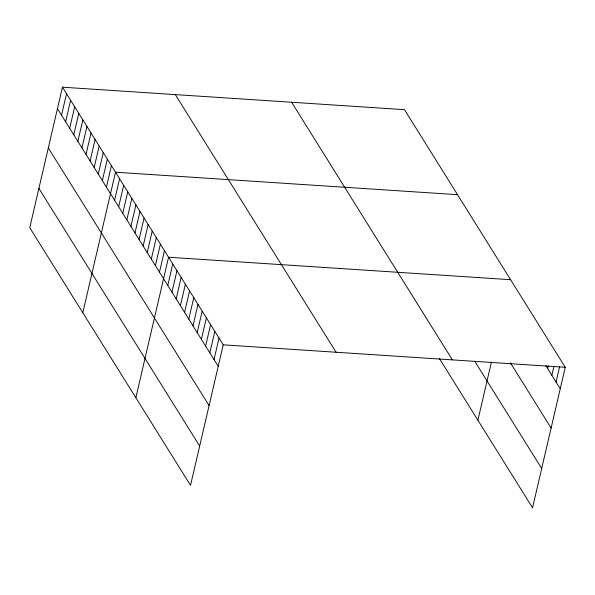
<?xml version="1.0" encoding="UTF-8"?>
<svg xmlns="http://www.w3.org/2000/svg" width="595" height="595" viewBox="0 0 595 595"><rect width="100%" height="100%" fill="white"/><g stroke="black" fill="none" stroke-linecap="round" stroke-linejoin="round"><path stroke-width="0.89" d="M62.445 87.19L29.75 227.707L190.519 485.341L223.222 344.832L62.445 87.19L404.481 109.659L565.25 367.293L532.555 507.81L439.348 358.443M61.53 115.199L66.528 93.735M65.614 121.744L70.612 100.272M69.697 128.282L74.695 106.81M73.78 134.82L78.771 113.355M77.856 141.365L82.854 119.892M81.939 147.902L86.937 126.43M86.022 154.44L91.013 132.975M90.098 160.985L95.096 139.513M94.181 167.522L99.179 146.05M98.264 174.06L103.262 152.595M102.347 180.605L107.338 159.133M106.423 187.142L111.421 165.67M82.802 312.725L115.504 172.215L457.533 194.677M114.59 200.225L119.58 178.753M118.665 206.763L123.663 185.29M122.748 213.3L127.746 191.835M126.832 219.845L131.83 198.373M130.915 226.383L135.905 204.911M134.991 232.92L139.989 211.456M139.074 239.465L144.072 217.993M143.157 246.003L148.148 224.531M147.233 252.54L152.231 231.076M151.316 259.085L156.314 237.613M155.399 265.623L160.397 244.151M159.482 272.16L164.473 250.696M135.861 397.75L168.556 257.233L510.592 279.695M167.768 285.444L172.758 263.972M171.97 292.182L176.968 270.71M176.172 298.921L181.17 277.449M180.382 305.659L185.372 284.187M184.584 312.397L189.582 290.925M188.786 319.136L193.784 297.664M192.996 325.874L197.986 304.402M197.198 332.612L202.196 311.14M201.4 339.351L206.398 317.879M205.61 346.089L210.6 324.617M209.812 352.828L214.81 331.356M214.014 359.566L219.012 338.094M477.889 420.211L491.425 362.043M547.638 368.55L548.263 365.865M551.84 375.289L553.923 366.341M556.05 382.027L559.59 366.817M223.222 344.832L565.25 367.293M545.771 365.553L560.252 388.766M510.465 362.913L551.111 428.05M474.788 361.306L541.695 468.525M291.609 102.243L452.379 359.878M175.317 94.605L336.086 352.24M57.455 108.662L218.224 366.304M48.314 147.947L209.083 405.582M38.891 188.422L199.66 446.057"/></g></svg>
